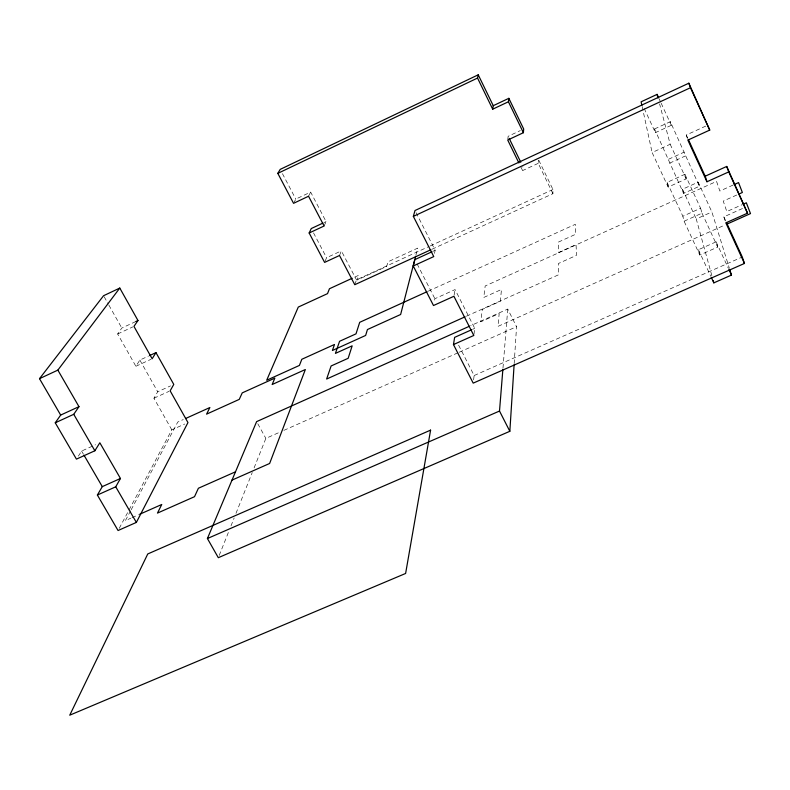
<?xml version="1.0" encoding="UTF-8"?>
<svg xmlns="http://www.w3.org/2000/svg" width="790" height="790" viewBox="0 0 790 790"><rect width="100%" height="100%" fill="white"/><g stroke="black" fill="none" stroke-linecap="round" stroke-linejoin="round"><path stroke-width="0.59" stroke-dasharray="3.95 2.96" d="M432.021 249.225L552.921 193.688L552.951 189.501L538.385 159.402M552.921 193.688L538.227 163.333L538.346 160.38M514.181 363.607L516.551 326.685L507.743 309.078L470.583 325.727M538.227 163.333L522.605 170.581L522.891 166.591M502.983 368.041L507.743 309.078M507.832 139.099L508.148 136.285L520.353 130.567M473.605 379.872L474.138 375.536L457.42 342.821M473.97 334.288L474.75 328.363L455.079 289.575L434.885 298.719L434.184 302.126M454.102 295.164L455.079 289.575M434.461 253.442L435.162 250.292L416.083 212.668M415.886 255.229L417.713 248.119L388.078 261.757L386.656 266.447L356.991 280.085L358.66 275.305L353.249 277.794M354.779 284.706L356.478 279.848L429.039 246.48M339.503 255.496L341.349 250.864L356.478 279.848M219.225 555.419L228.725 531.561M230.996 525.883L234.166 517.934M235.973 513.382L252.267 472.489M254.084 467.937L265.855 438.401L279.344 432.387M324.996 261.47L326.566 257.718L341.349 250.864M324.098 225.999L326.072 221.605L310.658 192.079L295.806 199.1L294.117 202.27M308.544 196.236L310.658 192.079M130.577 510.854L125.403 520.6L130.913 518.161M131.16 509.767L177.76 422.058L183.3 419.559M119.221 528.352L128.474 511.031M129.047 509.955L171.805 429.859L184.732 424.023M171.805 429.859L153.941 398.229L157.714 391.761L170.571 385.885M78.378 456.107L81.607 451.06L95.551 444.731M135.811 321.52L121.818 328.057L117.651 333.982L135.89 366.274L139.86 360.072L148.451 356.102M323.959 222.592L326.072 221.605M117.651 333.982L132.868 326.882M135.89 366.274L151.058 359.272M654.545 128.958L670.325 121.68L699.397 186.262L683.577 193.422L654.545 128.958L655.404 132.641L671.322 125.294L670.325 121.68M430.155 245.967L552.951 189.501M433.029 251.269L435.162 250.292M687.231 138.072L686.293 135.011L705.746 126.084M668.182 187.072L667.086 182.391L684.91 174.284L686.184 178.895L668.182 187.072L652.115 152.549L670.177 144.254L659.581 103.875M668.577 159.244L684.308 152.055M153.941 398.229L169.06 391.327M669.564 163.175L685.434 155.926M428.21 291.184L575.317 224.311L575.683 234.255L558.372 242.105L558.421 252.583L576.068 244.594L576.473 255.348L558.461 263.475L558.51 274.811L466.209 316.296M683.577 193.422L682.481 189.254L698.163 182.144L711.889 211.957L729.288 268.077M733.041 185.077L719.838 191.032L716.55 181.384L485.179 285.99L483.766 297.455L501.462 289.476L500.347 301.276L482.295 309.394L480.764 321.816L499.191 313.561L497.976 326.369L724.687 225.12M699.812 255.012L698.419 249.719L716.115 241.849L717.685 247.072L699.812 255.012L684.081 221.22L682.837 216.233L700.592 208.244L684.91 174.284M736.744 195.021L723.255 201.085L726.82 211.562L742.008 204.758M684.081 221.22L702.014 213.162L700.592 208.244M711.879 275.759L696.257 218.978L711.889 211.957M472.519 329.361L474.75 328.363M725.181 220.864L723.857 216.855L743.143 208.224M283.837 430.382L458.101 352.735M459.217 352.241L516.551 326.685M132.009 517.667L138.615 514.744M474.138 375.536L741.148 257.51M81.607 451.06L83.424 454.201M104.171 296.754L108.289 304.061M108.872 305.108L121.818 328.057M139.86 360.072L157.714 391.761M257.777 423.716L265.855 438.401M282.435 173.632L295.806 199.1M313.521 232.872L326.566 257.718M417.12 263.949L434.885 298.719M520.482 166.216L522.605 170.581M667.086 182.391L682.837 216.233M698.419 249.719L710.753 276.233M682.481 189.254L696.257 218.978M644.176 108.418L655.404 132.641M716.115 241.849L728.4 268.442M670.177 144.254L686.184 178.895M702.014 213.162L717.685 247.072M686.293 135.011L687.833 138.349M723.857 216.855L725.901 221.319M659.127 98.79L660.647 102.108M661.161 103.213L671.322 125.294M698.163 182.144L699.397 186.262M642.142 106.531L652.115 152.549"/><path stroke-width="1.19" d="M469.457 326.231L256.622 421.623L207.415 538.533L218.317 557.691L509.836 431.3L514.102 364.842M518.882 162.947L507.723 140.037L523.395 132.7L523.681 129.007L508.839 98.325L493.256 105.692L492.703 109.188L508.424 101.762L508.839 98.325M509.836 431.3L499.507 411.037L502.884 369.266M726.415 222.434L742.274 257.007L744.466 263.445L473.2 383.13L453.47 344.568L454.635 337.37L471.393 329.865M492.703 109.188L477.535 78.052L478.226 74.813L280.203 169.386L277.813 173.365L293.554 203.326L308.544 196.236L324.098 225.999L309.157 233.001L324.611 262.399L339.503 255.496L354.779 284.706L430.896 249.739M415.579 256.414L400.639 314.489L367.439 329.539L365.642 335.444L332.393 350.493L334.496 344.47L301.82 359.282L299.42 365.424L266.694 380.237L298.284 307.073L327.534 293.623L329.45 288.745L352.172 278.287M453.47 344.568L473.812 335.474L453.914 296.28L433.493 305.523L413.249 265.983L414.898 259.594L431.962 251.763M413.249 265.983L433.759 256.582L413.348 216.391L414.997 210.515L688.85 83.197L709.736 130.083L687.853 140.107L706.971 181.759L728.755 171.904L726.711 166.443L705.194 176.2L706.971 181.759M309.157 233.001L311.26 228.547L322.903 223.096M155.966 352.626L152.144 358.769L133.954 326.379L137.974 320.513L119.784 288.064L57.858 370.115L78.97 406.662L60.672 415.076L55.251 422.798L76.442 459.128L94.859 450.774L99.836 442.775L120.455 478.473L102.285 486.63L97.377 495.034L118.066 530.515L136.364 522.417L187.961 422.561L170.146 390.833L173.78 384.414L155.966 352.626L149.527 355.609M97.377 495.034L115.735 486.808L120.455 478.473M55.251 422.798L73.737 414.306L78.97 406.662M60.672 415.076L39.5 378.667L103.579 295.717L119.784 288.064M277.813 173.365L477.535 78.052M135.811 321.52L137.974 320.513M39.5 378.667L57.858 370.115M658.613 97.693L657.092 94.375L641.115 101.811L641.885 105.347M413.348 216.391L690.46 87.72L688.85 83.197M427.084 291.688L359.707 322.32L356.004 333.854L339.572 341.3L335.424 353.397L352.162 345.832L348.173 358.285L331.119 365.968L326.625 379.042L465.083 316.81M185.512 418.552L209.873 407.531L206.585 414.138L239.252 399.385L242.234 392.887L274.851 378.124L272.165 384.513L305.355 369.513L269.637 463.473L231.905 480.162M734.147 184.583L738.541 182.599L742.363 192.493L738.986 194.014M743.094 204.274L746.343 202.813L750.5 213.586L726.928 224.113M726.711 166.443L747.528 213.172L725.842 222.869L744.466 263.445M139.721 514.25L161.743 504.494L157.477 513.085L194.518 496.693L198.399 488.25L235.4 471.847M711.267 277.339L713.834 282.86L731.471 275.088L729.654 269.242M207.415 538.533L499.507 411.037M84.036 455.247L102.285 486.63M73.737 414.306L94.859 450.774M115.735 486.808L136.364 522.417M478.226 74.813L493.256 105.692M509.204 138.447L520.788 162.256M508.424 101.762L523.395 132.7M728.913 269.548L731.471 275.088M688.337 139.465L705.194 176.2M690.46 87.72L709.736 130.083M728.755 171.904L747.528 213.172M713.182 280.49L713.834 282.86M657.092 94.375L658.021 97.94M430.599 430.125L405.616 573.461L69.747 715.187L147.76 553.958L430.599 430.125"/></g></svg>
